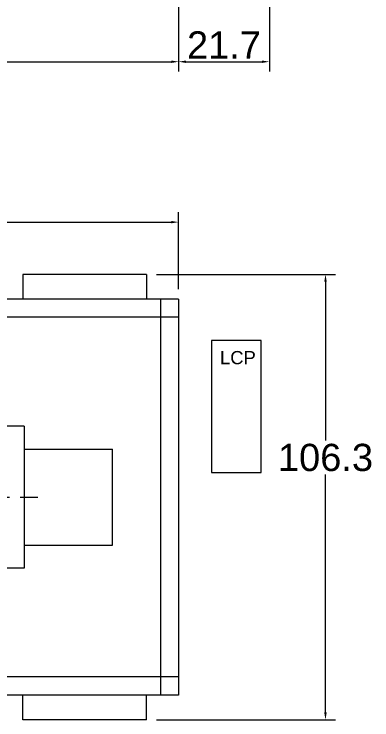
# Model space of a CAD drawing. Header units: inches. Extents: x 0 to 26418, y 0 to 20128.
# Drawn here: x 14837 to 17004, y 7427 to 11704 of the extents above; entities that cross this region are included whole.
import ezdxf

# ---------------------------------------------------------------- set-up
doc = ezdxf.new("R2010")
doc.units = ezdxf.units.IN
doc.header["$MEASUREMENT"] = 0
doc.linetypes.add('CENTER', pattern=[50.8, 31.75, -6.35, 6.35, -6.35])
doc.layers.get('Defpoints').update_dxf_attribs({"lineweight": 5})
doc.layers.add('06___ANNOTATIONS', color=7, linetype='Continuous', lineweight=5)
doc.layers.add('CAXA1', color=5, linetype='CENTER', lineweight=5)
doc.styles.add('Roman', font='arial.ttf')
doc.styles.get("Standard").update_dxf_attribs({"font": 'arial.ttf'})
doc.dimstyles.new('ISO-25', dxfattribs={"dimscale": 30, "dimtxt": 1.5, "dimasz": 1.5, "dimexe": 2, "dimexo": 2, "dimtad": 1, "dimtih": 1, "dimtoh": 1, "dimdec": 1, "dimlfac": 0.03937, "dimdsep": 46, "dimtxsty": 'Standard', "dimcen": 2.5, "dimclrd": 7, "dimclre": 7, "dimclrt": 7, "dimadec": 0, "dimazin": 0, "dimtfac": 1, "dimtdec": 1, "dimtmove": 0, "dimatfit": 3, "dimfxl": 1, "dimlwd": 5, "dimlwe": 5, "dimarcsym": 0})

# ---------------------------------------------------------------- blocks, each defined once
blk = doc.blocks.new('*D44')
at = {"color": 7, "linetype": 'Continuous', "lineweight": 5, "transparency": 16777216}
for p, q in [((9650.4, 12558.3), (9650.4, 11355.8)), ((15833.4, 12171.3), (15833.4, 11355.8)), ((9695.4, 11415.8), (15788.4, 11415.8))]:
    blk.add_line(p, q, dxfattribs=at)
at = {"color": 7, "transparency": 16777216}
for points in [[(9695.4, 11423.3), (9695.4, 11408.3), (9650.4, 11415.8)], [(15788.4, 11423.3), (15788.4, 11408.3), (15833.4, 11415.8)]]:
    blk.add_solid(points, dxfattribs=at)
at = {"layer": 'Defpoints', "color": 0, "transparency": 16777216}
for p in [(9650.4, 12618.3), (15833.4, 12231.3), (15833.4, 11415.8)]:
    blk.add_point(p, dxfattribs=at)
at = {"color": 7, "lineweight": 5, "transparency": 16777216, "insert": (13263.8, 11541.2), "char_height": 165, "attachment_point": 5, "style": 'Roman'}
blk.add_mtext('{\\H1.25x;C}', dxfattribs=at)
blk = doc.blocks.new('*D45')
at = {"color": 7, "linetype": 'Continuous', "lineweight": 5, "transparency": 16777216}
for p, q in [((16383.4, 12620.2), (16383.4, 11355.8)), ((15833.4, 12171.3), (15833.4, 11355.8)), ((15878.4, 11415.8), (16338.4, 11415.8))]:
    blk.add_line(p, q, dxfattribs=at)
at = {"color": 7, "transparency": 16777216}
for points in [[(15878.4, 11423.3), (15878.4, 11408.3), (15833.4, 11415.8)], [(16338.4, 11423.3), (16338.4, 11408.3), (16383.4, 11415.8)]]:
    blk.add_solid(points, dxfattribs=at)
at = {"layer": 'Defpoints', "color": 0, "transparency": 16777216}
for p in [(16383.4, 12680.2), (15833.4, 12231.3), (16383.4, 11415.8)]:
    blk.add_point(p, dxfattribs=at)
at = {"color": 7, "lineweight": 5, "transparency": 16777216, "insert": (16108.4, 11517.4), "char_height": 165, "attachment_point": 5, "style": 'Roman'}
blk.add_mtext('21.7', dxfattribs=at)
blk = doc.blocks.new('*D47')
at = {"color": 7, "linetype": 'Continuous', "lineweight": 5, "transparency": 16777216}
for p, q in [((11233.4, 10037), (11233.4, 10503.6)), ((15833.4, 10037), (15833.4, 10503.6)), ((11278.4, 10443.6), (15788.4, 10443.6))]:
    blk.add_line(p, q, dxfattribs=at)
at = {"color": 7, "transparency": 16777216}
for points in [[(11278.4, 10451.1), (11278.4, 10436.1), (11233.4, 10443.6)], [(15788.4, 10451.1), (15788.4, 10436.1), (15833.4, 10443.6)]]:
    blk.add_solid(points, dxfattribs=at)
at = {"layer": 'Defpoints', "color": 0, "transparency": 16777216}
for p in [(15833.4, 10443.6), (11233.4, 9977), (15833.4, 9977)]:
    blk.add_point(p, dxfattribs=at)
at = {"color": 7, "lineweight": 5, "transparency": 16777216, "insert": (13533.4, 10565.4), "char_height": 165, "attachment_point": 5, "style": 'Roman'}
blk.add_mtext('{\\H1.25x;D}', dxfattribs=at)
blk = doc.blocks.new('*D48')
at = {"color": 7, "linetype": 'Continuous', "lineweight": 5, "transparency": 16777216}
for p, q in [((15698.5, 10127), (16783.2, 10127)), ((16723.2, 10082), (16723.2, 9119.6)), ((16723.2, 7472), (16723.2, 8913.5)), ((15698.5, 7427), (16783.2, 7427))]:
    blk.add_line(p, q, dxfattribs=at)
at = {"color": 7, "transparency": 16777216}
for points in [[(16715.7, 10082), (16730.7, 10082), (16723.2, 10127)], [(16715.7, 7472), (16730.7, 7472), (16723.2, 7427)]]:
    blk.add_solid(points, dxfattribs=at)
at = {"layer": 'Defpoints', "color": 0, "transparency": 16777216}
for p in [(15638.5, 10127), (16723.2, 10127), (15638.5, 7427)]:
    blk.add_point(p, dxfattribs=at)
at = {"color": 7, "lineweight": 5, "transparency": 16777216, "insert": (16723.2, 9016.5), "char_height": 165, "attachment_point": 5, "style": 'Roman'}
blk.add_mtext('106.3', dxfattribs=at)

msp = doc.modelspace()

# ---------------------------------------------------------------- linework, layer by layer
at = {"color": 7, "lineweight": 5}
for p, q in [((15638.49, 10127.04), (14888.49, 10127.04)), ((14888.49, 10127.04), (14888.49, 9977.04)), ((15638.49, 10127.04), (15638.49, 9977.04)), ((15833.4, 9977.04), (11233.4, 9977.04)), ((15723.4, 9977.04), (15723.4, 7577.04)), ((15833.4, 9977.04), (15833.4, 7577.04)), ((15833.4, 9867.04), (11233.38, 9867.04)), ((14898.3, 9207.04), (13057.81, 9207.04)), ((14898.3, 9207.04), (14898.3, 8347.04)), ((14898.3, 9067.04), (15432.4, 9067.04)), ((15432.4, 8486.6), (15432.4, 9067.04)), ((14898.3, 8486.6), (15432.4, 8486.6)), ((14898.3, 8347.04), (13057.81, 8347.04)), ((15833.4, 7687.04), (11233.3, 7687.04)), ((15833.4, 7577.04), (11233.3, 7577.04)), ((14888.49, 7427.04), (14888.49, 7577.04)), ((15638.49, 7427.04), (15638.49, 7577.04)), ((15638.49, 7427.04), (14888.49, 7427.04))]:
    msp.add_line(p, q, dxfattribs=at)
msp.add_lwpolyline([(16033.26, 8927.04), (16333.26, 8927.04), (16333.26, 9727.04), (16033.26, 9727.04)], close=True, dxfattribs=at)
at = {"layer": 'CAXA1', "linetype": 'CENTER', "lineweight": 5, "ltscale": 10}
msp.add_line((12841.17, 8777.04), (14979.62, 8777.04), dxfattribs=at)

# ---------------------------------------------------------------- texts
at = {"layer": '06___ANNOTATIONS', "color": 7, "linetype": 'Continuous', "lineweight": 5, "insert": (16083.91, 9621.96), "char_height": 80, "width": 4297.3632, "attachment_point": 4, "style": 'Roman'}
msp.add_mtext('LCP', dxfattribs=at)

# ---------------------------------------------------------------- dimensions: what is measured, and where the dimension line sits
at = {"color": 7, "lineweight": 5}
dim = msp.add_linear_dim(base=(16383.37, 11415.77), p1=(15833.4, 12231.31), p2=(16383.37, 12680.16), dimstyle='ISO-25', override={"dimtxt": 5.5, "dimpost": '\\X', "dimtxsty": 'Roman', "dimtmove": 1}, dxfattribs=at)
dim.commit()
dim.dimension.update_dxf_attribs({"geometry": '*D45', "text_midpoint": (16108.39, 11415.77), "dimtype": 160})
for base, p1, p2, text, picture, middle in [((15833.4, 11415.77), (9650.41, 12618.31), (15833.4, 12231.31), '{\\H1.25x;C}', '*D44', (13263.79, 11415.77)), ((15833.4, 10443.56), (11233.4, 9977.04), (15833.4, 9977.04), '{\\H1.25x;D}', '*D47', (13533.4, 10443.56))]:
    dim = msp.add_linear_dim(base=base, p1=p1, p2=p2, text=text, dimstyle='ISO-25', override={"dimtxt": 5.5, "dimpost": '\\X', "dimtxsty": 'Roman', "dimtmove": 1}, dxfattribs=at)
    dim.commit()
    dim.dimension.update_dxf_attribs({"geometry": picture, "text_midpoint": middle, "dimtype": 160})
dim = msp.add_linear_dim(base=(16723.19, 10127.04), p1=(15638.49, 7427.04), p2=(15638.49, 10127.04), angle=90, dimstyle='ISO-25', override={"dimtxt": 5.5, "dimpost": '\\X', "dimtxsty": 'Roman', "dimtmove": 1}, dxfattribs=at)
dim.commit()
dim.dimension.update_dxf_attribs({"geometry": '*D48', "text_midpoint": (16723.19, 9016.55), "dimtype": 160})

doc.saveas('drawing.dxf')
